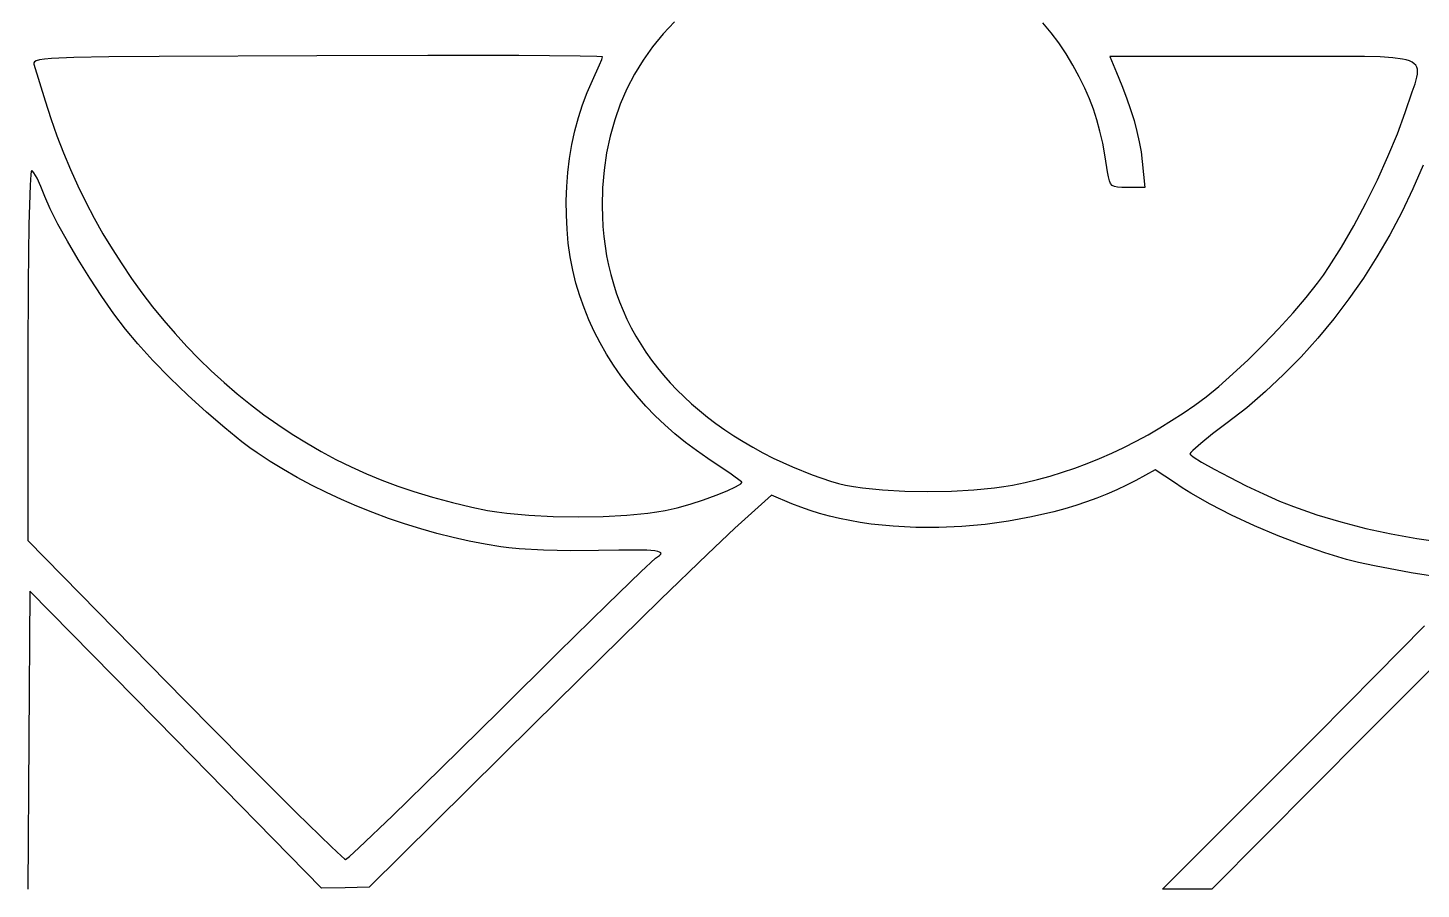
# Model space of a CAD drawing. Extents: x 0 to 2298, y -1902 to 396.
# Drawn here: x 745 to 1477, y -1902 to -1450 of the extents above; entities that cross this region are included whole.
import ezdxf

# ---------------------------------------------------------------- set-up
doc = ezdxf.new("R2010")
doc.units = 0

msp = doc.modelspace()

# ---------------------------------------------------------------- linework, layer by layer
at = {"layer": 'Layer 1'}
for p, q in [((1084.655912, -1446.835488), (1078.639099, -1453.260498)), ((1282.317885, -1452.610596), (1277.980019, -1447.49156)), ((1078.639099, -1453.260498), (1073.12694, -1460.010463)), ((1286.41512, -1458.002756), (1282.317885, -1452.610596)), ((1073.12694, -1460.010463), (1068.123659, -1467.077586)), ((1290.259743, -1463.66475), (1286.41512, -1458.002756)), ((748.602369, -1467.874319), (748.257528, -1468.463083)), ((748.257528, -1468.463083), (748.32114, -1469.129512)), ((748.32114, -1469.129512), (754.31071, -1488.429212)), ((749.535364, -1467.357694), (748.602369, -1467.874319)), ((751.236218, -1466.907686), (749.535364, -1467.357694)), ((753.884632, -1466.518769), (751.236218, -1466.907686)), ((757.66031, -1466.185419), (753.884632, -1466.518769)), ((769.312265, -1465.663325), (757.66031, -1466.185419)), ((787.629704, -1465.297208), (769.312265, -1465.663325)), ((814.050249, -1465.042877), (787.629704, -1465.297208)), ((896.95114, -1464.692792), (814.050249, -1465.042877)), ((955.196895, -1464.516016), (896.95114, -1464.692792)), ((1002.877727, -1464.609604), (955.196895, -1464.516016)), ((1035.085517, -1464.911162), (1002.877727, -1464.609604)), ((1043.853232, -1465.120433), (1035.085517, -1464.911162)), ((1041.58808, -1477.7811), (1045.331561, -1469.489984)), ((1046.91214, -1465.3583), (1043.853232, -1465.120433)), ((1045.331561, -1469.489984), (1046.4858, -1466.706641)), ((1046.4858, -1466.706641), (1046.91214, -1465.3583)), ((1068.123659, -1467.077586), (1063.633482, -1474.454067)), ((1293.839771, -1469.593288), (1290.259743, -1463.66475)), ((1297.14322, -1475.78508), (1293.839771, -1469.593288)), ((1394.0855, -1465.13694), (1313.1154, -1465.13694)), ((1313.1154, -1465.13694), (1316.66478, -1473.56671)), ((1424.72008, -1465.048555), (1394.0855, -1465.13694)), ((1446.872044, -1465.095357), (1424.72008, -1465.048555)), ((1455.138304, -1465.315682), (1446.872044, -1465.095357)), ((1461.729423, -1465.745278), (1455.138304, -1465.315682)), ((1466.793903, -1466.442638), (1461.729423, -1465.745278)), ((1468.800062, -1466.910008), (1466.793903, -1466.442638)), ((1470.48025, -1467.466253), (1468.800062, -1466.910008)), ((1471.853031, -1468.118684), (1470.48025, -1467.466253)), ((1472.936967, -1468.874613), (1471.853031, -1468.118684)), ((1473.750622, -1469.741352), (1472.936967, -1468.874613)), ((1474.312559, -1470.726212), (1473.750622, -1469.741352)), ((1063.633482, -1474.454067), (1059.660633, -1482.132109)), ((1300.001954, -1481.714869), (1297.14322, -1475.78508)), ((1316.66478, -1473.56671), (1319.484526, -1480.308881)), ((1473.437621, -1479.525355), (1474.414381, -1475.993092)), ((1474.64134, -1471.836505), (1474.312559, -1470.726212)), ((1474.414381, -1475.993092), (1474.673688, -1474.462633)), ((1474.755529, -1473.079541), (1474.64134, -1471.836505)), ((1474.673688, -1474.462633), (1474.755529, -1473.079541)), ((1036.3706, -1490.457972), (1038.827586, -1483.972337)), ((1038.827586, -1483.972337), (1041.58808, -1477.7811)), ((1059.660633, -1482.132109), (1056.209336, -1490.103911)), ((1302.460345, -1487.327496), (1300.001954, -1481.714869)), ((1319.484526, -1480.308881), (1321.961119, -1486.741694)), ((1468.1787, -1494.41934), (1471.973751, -1483.734823)), ((1471.973751, -1483.734823), (1473.437621, -1479.525355)), ((754.31071, -1488.429212), (757.265032, -1497.621965)), ((1034.219071, -1497.199661), (1036.3706, -1490.457972)), ((1056.209336, -1490.103911), (1053.283816, -1498.361675)), ((1304.575583, -1492.825733), (1302.460345, -1487.327496)), ((1321.961119, -1486.741694), (1324.104959, -1492.888546)), ((757.265032, -1497.621965), (760.467901, -1506.687292)), ((1032.37495, -1504.159061), (1034.219071, -1497.199661)), ((1053.283816, -1498.361675), (1050.888297, -1506.897603)), ((1306.404862, -1498.412355), (1304.575583, -1492.825733)), ((1308.005374, -1504.290137), (1306.404862, -1498.412355)), ((1324.104959, -1492.888546), (1325.926442, -1498.772835)), ((1325.926442, -1498.772835), (1327.435968, -1504.417958)), ((1464.112847, -1505.631142), (1468.1787, -1494.41934)), ((1030.840185, -1511.297827), (1032.37495, -1504.159061)), ((1309.434309, -1510.661852), (1308.005374, -1504.290137)), ((1327.435968, -1504.417958), (1328.643935, -1509.847313)), ((1459.194319, -1517.563046), (1464.112847, -1505.631142)), ((760.467901, -1506.687292), (763.914403, -1515.619954)), ((1029.616728, -1518.577617), (1030.840185, -1511.297827)), ((1050.888297, -1506.897603), (1049.027003, -1515.703897)), ((1310.748861, -1517.730275), (1309.434309, -1510.661852)), ((1328.643935, -1509.847313), (1329.560739, -1515.084298)), ((763.914403, -1515.619954), (767.599624, -1524.414712)), ((1028.706527, -1525.960085), (1029.616728, -1518.577617)), ((1049.027003, -1515.703897), (1047.704159, -1524.772756)), ((1312.00622, -1525.69818), (1310.748861, -1517.730275)), ((1329.560739, -1515.084298), (1330.19678, -1520.15231)), ((1330.19678, -1520.15231), (1331.5278, -1533.90611)), ((1453.610287, -1529.853704), (1459.194319, -1517.563046)), ((746.798836, -1526.978019), (746.423188, -1532.571142)), ((746.997871, -1525.526284), (746.798836, -1526.978019)), ((747.20308, -1525.03219), (746.997871, -1525.526284)), ((747.707844, -1525.304286), (747.20308, -1525.03219)), ((748.371186, -1526.085912), (747.707844, -1525.304286)), ((750.059221, -1528.969783), (748.371186, -1526.085912)), ((767.599624, -1524.414712), (771.518648, -1533.066325)), ((1028.111532, -1533.406888), (1028.706527, -1525.960085)), ((1047.704159, -1524.772756), (1046.92399, -1534.096384)), ((1312.472424, -1528.343747), (1312.00622, -1525.69818)), ((1312.949026, -1530.349802), (1312.472424, -1528.343747)), ((1477.602117, -1522.20334), (1472.240794, -1534.651016)), ((746.423188, -1532.571142), (745.788877, -1553.233078)), ((752.038416, -1533.267857), (750.059221, -1528.969783)), ((754.08, -1538.56419), (752.038416, -1533.267857)), ((771.518648, -1533.066325), (775.666561, -1541.569554)), ((1027.833695, -1540.879681), (1028.111532, -1533.406888)), ((1046.92399, -1534.096384), (1046.69072, -1543.66698)), ((1313.550411, -1531.804734), (1312.949026, -1530.349802)), ((1314.390962, -1532.79693), (1313.550411, -1531.804734)), ((1315.585065, -1533.414778), (1314.390962, -1532.79693)), ((1317.247103, -1533.746665), (1315.585065, -1533.414778)), ((1319.49146, -1533.88098), (1317.247103, -1533.746665)), ((1322.43252, -1533.90611), (1319.49146, -1533.88098)), ((1331.5278, -1533.90611), (1322.43252, -1533.90611)), ((1447.547925, -1542.141765), (1453.610287, -1529.853704)), ((1472.240794, -1534.651016), (1466.416737, -1546.81663)), ((756.919694, -1545.142152), (754.08, -1538.56419)), ((775.666561, -1541.569554), (780.038449, -1549.919159)), ((1027.874963, -1548.340122), (1027.833695, -1540.879681)), ((1441.194403, -1554.065879), (1447.547925, -1542.141765)), ((760.950017, -1553.129117), (756.919694, -1545.142152)), ((780.038449, -1549.919159), (784.629396, -1558.109899)), ((1028.237288, -1555.749867), (1027.874963, -1548.340122)), ((1046.69072, -1543.66698), (1046.801123, -1549.01821)), ((1046.801123, -1549.01821), (1047.090414, -1554.298478)), ((1466.416737, -1546.81663), (1460.140345, -1558.684259)), ((745.788877, -1553.233078), (745.362538, -1584.08562)), ((765.926603, -1562.12474), (760.950017, -1553.129117)), ((1028.922619, -1563.07057), (1028.237288, -1555.749867)), ((1047.090414, -1554.298478), (1047.558105, -1559.507013)), ((1434.736894, -1565.264696), (1441.194403, -1554.065879)), ((771.605087, -1571.728678), (765.926603, -1562.12474)), ((784.629396, -1558.109899), (789.434488, -1566.136537)), ((1029.932906, -1570.263889), (1028.922619, -1563.07057)), ((1047.558105, -1559.507013), (1048.203709, -1564.643043)), ((1048.203709, -1564.643043), (1049.026738, -1569.705797)), ((1460.140345, -1558.684259), (1453.422016, -1570.237979)), ((777.741104, -1581.540586), (771.605087, -1571.728678)), ((789.434488, -1566.136537), (794.448809, -1573.993831)), ((1031.270098, -1577.29148), (1029.932906, -1570.263889)), ((1049.026738, -1569.705797), (1050.026706, -1574.694501)), ((1428.362569, -1575.376867), (1434.736894, -1565.264696)), ((1453.422016, -1570.237979), (1446.27215, -1581.461868)), ((794.448809, -1573.993831), (799.667447, -1581.676542)), ((1032.936146, -1584.114998), (1031.270098, -1577.29148)), ((1050.026706, -1574.694501), (1051.203123, -1579.608384)), ((1051.203123, -1579.608384), (1052.555504, -1584.446675)), ((1425.265092, -1579.912537), (1428.362569, -1575.376867)), ((745.362538, -1584.08562), (745.20656, -1622.19639)), ((784.090289, -1591.16012), (777.741104, -1581.540586)), ((799.667447, -1581.676542), (805.085484, -1589.179431)), ((1034.933, -1590.6961), (1032.936146, -1584.114998)), ((1052.555504, -1584.446675), (1054.08336, -1589.208602)), ((1416.284637, -1591.563967), (1422.2586, -1584.04104)), ((1422.2586, -1584.04104), (1425.265092, -1579.912537)), ((1446.27215, -1581.461868), (1438.701145, -1592.34)), ((790.408276, -1600.186936), (784.090289, -1591.16012)), ((805.085484, -1589.179431), (810.698008, -1596.497257)), ((1037.196468, -1597.048711), (1034.933, -1590.6961)), ((1054.08336, -1589.208602), (1055.786205, -1593.893392)), ((1055.786205, -1593.893392), (1057.663551, -1598.500274)), ((1409.3644, -1599.635415), (1416.284637, -1591.563967)), ((1438.701145, -1592.34), (1430.719399, -1602.856452)), ((796.4507, -1608.22069), (790.408276, -1600.186936)), ((810.698008, -1596.497257), (816.500103, -1603.62478)), ((1039.741023, -1603.29181), (1037.196468, -1597.048711)), ((1057.663551, -1598.500274), (1059.71491, -1603.028475)), ((1401.77865, -1607.972026), (1409.3644, -1599.635415)), ((802.93679, -1615.99967), (796.4507, -1608.22069)), ((816.500103, -1603.62478), (822.486854, -1610.556762)), ((1042.56179, -1609.419873), (1039.741023, -1603.29181)), ((1059.71491, -1603.028475), (1061.939795, -1607.477225)), ((1061.939795, -1607.477225), (1064.337719, -1611.84575)), ((1393.80815, -1616.29044), (1401.77865, -1607.972026)), ((1430.719399, -1602.856452), (1422.337312, -1612.995302)), ((810.821494, -1624.615735), (802.93679, -1615.99967)), ((822.486854, -1610.556762), (828.653347, -1617.287962)), ((1045.653895, -1615.427377), (1042.56179, -1609.419873)), ((1049.012464, -1621.308796), (1045.653895, -1615.427377)), ((1064.337719, -1611.84575), (1066.908194, -1616.13328)), ((1066.908194, -1616.13328), (1069.650733, -1620.339042)), ((1385.733662, -1624.307298), (1393.80815, -1616.29044)), ((1422.337312, -1612.995302), (1413.565281, -1622.740625)), ((745.20656, -1622.19639), (745.20656, -1719.13869)), ((828.653347, -1617.287962), (834.994668, -1623.81314)), ((1052.632623, -1627.058608), (1049.012464, -1621.308796)), ((1069.650733, -1620.339042), (1072.564849, -1624.462265)), ((1413.565281, -1622.740625), (1404.413706, -1632.076498)), ((819.714863, -1633.699737), (810.821494, -1624.615735)), ((834.994668, -1623.81314), (841.5059, -1630.127058)), ((841.5059, -1630.127058), (848.18213, -1636.224474)), ((1056.509497, -1632.671288), (1052.632623, -1627.058608)), ((1072.564849, -1624.462265), (1075.650054, -1628.502176)), ((1075.650054, -1628.502176), (1078.90586, -1632.458004)), ((1377.83595, -1631.73924), (1385.733662, -1624.307298)), ((829.22695, -1642.882528), (819.714863, -1633.699737)), ((848.18213, -1636.224474), (855.018443, -1642.100149)), ((1060.638212, -1638.141312), (1056.509497, -1632.671288)), ((1065.013894, -1643.463156), (1060.638212, -1638.141312)), ((1078.90586, -1632.458004), (1082.33178, -1636.328977)), ((1082.33178, -1636.328977), (1085.927328, -1640.114323)), ((1363.6939, -1643.71494), (1370.395775, -1638.302907)), ((1370.395775, -1638.302907), (1377.83595, -1631.73924)), ((1404.413706, -1632.076498), (1394.892985, -1640.986997)), ((838.967805, -1651.794957), (829.22695, -1642.882528)), ((855.018443, -1642.100149), (862.009925, -1647.748845)), ((1069.631669, -1648.631296), (1065.013894, -1643.463156)), ((1085.927328, -1640.114323), (1089.692014, -1643.813269)), ((1089.692014, -1643.813269), (1093.625353, -1647.425045)), ((1357.746773, -1648.074149), (1363.6939, -1643.71494)), ((1394.892985, -1640.986997), (1385.013517, -1649.456199)), ((848.547481, -1660.067876), (838.967805, -1651.794957)), ((862.009925, -1647.748845), (869.151659, -1653.165319)), ((1074.486662, -1653.640208), (1069.631669, -1648.631296)), ((1093.625353, -1647.425045), (1097.726856, -1650.948878)), ((1097.726856, -1650.948878), (1101.996037, -1654.383997)), ((1345.623756, -1656.23755), (1351.721659, -1652.249111)), ((1351.721659, -1652.249111), (1357.746773, -1648.074149)), ((1385.013517, -1649.456199), (1374.7857, -1657.46818)), ((857.576029, -1667.332137), (848.547481, -1660.067876)), ((869.151659, -1653.165319), (876.438733, -1658.344334)), ((876.438733, -1658.344334), (883.86623, -1663.280649)), ((1079.573998, -1658.484367), (1074.486662, -1653.640208)), ((1084.888805, -1663.15825), (1079.573998, -1658.484367)), ((1101.996037, -1654.383997), (1106.432407, -1657.729629)), ((1106.432407, -1657.729629), (1111.03548, -1660.985003)), ((1333.230382, -1663.64576), (1339.458264, -1660.037191)), ((1339.458264, -1660.037191), (1345.623756, -1656.23755)), ((1374.7857, -1657.46818), (1367.149669, -1663.242852)), ((861.761771, -1670.470661), (857.576029, -1667.332137)), ((883.86623, -1663.280649), (891.429237, -1667.969025)), ((1090.426207, -1667.656333), (1084.888805, -1663.15825)), ((1111.03548, -1660.985003), (1115.804768, -1664.149346)), ((1115.804768, -1664.149346), (1120.739783, -1667.221888)), ((1120.739783, -1667.221888), (1125.840038, -1670.201855)), ((1320.608245, -1670.280582), (1326.945309, -1667.060982)), ((1326.945309, -1667.060982), (1333.230382, -1663.64576)), ((1367.149669, -1663.242852), (1360.94865, -1668.22723)), ((865.6635, -1673.21859), (861.761771, -1670.470661)), ((872.357979, -1677.651629), (865.6635, -1673.21859)), ((891.429237, -1667.969025), (899.122839, -1672.404222)), ((899.122839, -1672.404222), (906.94212, -1676.580999)), ((1096.18133, -1671.973091), (1090.426207, -1667.656333)), ((1102.1493, -1676.103), (1096.18133, -1671.973091)), ((1125.840038, -1670.201855), (1131.105046, -1673.088476)), ((1131.105046, -1673.088476), (1136.53432, -1675.88098)), ((1307.798937, -1676.123816), (1314.224387, -1673.302285)), ((1314.224387, -1673.302285), (1320.608245, -1670.280582)), ((1355.657079, -1673.039147), (1355.2641, -1673.66218)), ((1355.2641, -1673.66218), (1355.684375, -1674.268493)), ((1356.785756, -1671.880583), (1355.657079, -1673.039147)), ((1355.684375, -1674.268493), (1356.889741, -1675.226732)), ((1360.94865, -1668.22723), (1356.785756, -1671.880583)), ((879.361155, -1681.958585), (872.357979, -1677.651629)), ((886.643783, -1686.12776), (879.361155, -1681.958585)), ((906.94212, -1676.580999), (914.882166, -1680.494118)), ((914.882166, -1680.494118), (922.938063, -1684.138339)), ((1114.350297, -1684.366409), (1102.1493, -1676.103)), ((1136.53432, -1675.88098), (1141.494437, -1678.265282)), ((1141.494437, -1678.265282), (1146.641726, -1680.563795)), ((1146.641726, -1680.563795), (1156.998695, -1684.726682)), ((1288.325017, -1683.364631), (1294.844053, -1681.157264)), ((1294.844053, -1681.157264), (1301.337092, -1678.742901)), ((1301.337092, -1678.742901), (1307.798937, -1676.123816)), ((1337.064352, -1682.090526), (1326.859852, -1687.636426)), ((1347.046972, -1688.745606), (1337.064352, -1682.090526)), ((1356.889741, -1675.226732), (1361.322994, -1678.026116)), ((1361.322994, -1678.026116), (1367.898349, -1681.714578)), ((1367.898349, -1681.714578), (1375.9503, -1685.946365)), ((894.176619, -1690.147456), (886.643783, -1686.12776)), ((922.938063, -1684.138339), (931.104896, -1687.508421)), ((931.104896, -1687.508421), (939.37775, -1690.599125)), ((1119.8962, -1688.304), (1114.350297, -1684.366409)), ((1118.28182, -1690.171341), (1119.390132, -1689.398007)), ((1119.390132, -1689.398007), (1119.947323, -1688.768302)), ((1120.001375, -1688.514115), (1119.8962, -1688.304)), ((1119.947323, -1688.768302), (1120.001375, -1688.514115)), ((1156.998695, -1684.726682), (1166.606976, -1688.016093)), ((1166.606976, -1688.016093), (1170.818406, -1689.222762)), ((1170.818406, -1689.222762), (1174.46832, -1690.07848)), ((1262.0929, -1690.07864), (1268.663927, -1688.722006)), ((1268.663927, -1688.722006), (1275.229755, -1687.149277)), ((1275.229755, -1687.149277), (1281.785185, -1685.362727)), ((1281.785185, -1685.362727), (1288.325017, -1683.364631)), ((1326.859852, -1687.636426), (1321.952267, -1690.150166)), ((1351.178075, -1691.524085), (1347.046972, -1688.745606)), ((1375.9503, -1685.946365), (1384.813338, -1690.375722)), ((901.930416, -1694.005973), (894.176619, -1690.147456)), ((909.87593, -1697.691614), (901.930416, -1694.005973)), ((939.37775, -1690.599125), (947.75171, -1693.405212)), ((947.75171, -1693.405212), (957.561004, -1696.337606)), ((957.561004, -1696.337606), (968.16061, -1699.228407)), ((1099.896322, -1697.777486), (1106.475137, -1695.43045)), ((1106.475137, -1695.43045), (1112.222067, -1693.135407)), ((1112.222067, -1693.135407), (1116.679577, -1691.066534)), ((1135.636752, -1695.400706), (1116.337052, -1712.703906)), ((1116.679577, -1691.066534), (1118.28182, -1690.171341)), ((1146.284852, -1699.837426), (1135.636752, -1695.400706)), ((1174.46832, -1690.07848), (1178.676755, -1690.858372)), ((1178.676755, -1690.858372), (1183.35605, -1691.534279)), ((1183.35605, -1691.534279), (1193.868556, -1692.574135)), ((1193.868556, -1692.574135), (1205.488509, -1693.198049)), ((1205.488509, -1693.198049), (1217.698582, -1693.40602)), ((1217.698582, -1693.40602), (1229.981448, -1693.198049)), ((1229.981448, -1693.198049), (1241.819778, -1692.574135)), ((1241.819778, -1692.574135), (1252.696244, -1691.534279)), ((1252.696244, -1691.534279), (1257.612114, -1690.858372)), ((1257.612114, -1690.858372), (1262.09352, -1690.07848)), ((1262.09352, -1690.07848), (1262.0929, -1690.07864)), ((1311.674355, -1694.784938), (1306.326125, -1696.904587)), ((1316.886751, -1692.533234), (1311.674355, -1694.784938)), ((1321.952267, -1690.150166), (1316.886751, -1692.533234)), ((1355.721547, -1694.356506), (1351.178075, -1691.524085)), ((1365.86492, -1700.107786), (1355.721547, -1694.356506)), ((1384.813338, -1690.375722), (1393.821956, -1694.656896)), ((1393.821956, -1694.656896), (1402.310646, -1698.444133)), ((917.983914, -1701.19268), (909.87593, -1697.691614)), ((926.225125, -1704.497474), (917.983914, -1701.19268)), ((968.16061, -1699.228407), (978.261091, -1701.703265)), ((978.261091, -1701.703265), (986.57301, -1703.387832)), ((986.57301, -1703.387832), (991.333604, -1704.167724)), ((1075.451463, -1704.167724), (1079.74411, -1703.387832)), ((1079.7439, -1703.3888), (1086.073169, -1701.930837)), ((1079.74411, -1703.387832), (1079.7439, -1703.3888)), ((1086.073169, -1701.930837), (1092.943155, -1700.002341)), ((1092.943155, -1700.002341), (1099.896322, -1697.777486)), ((1150.950674, -1701.69563), (1146.284852, -1699.837426)), ((1155.790023, -1703.402446), (1150.950674, -1701.69563)), ((1160.791851, -1704.958565), (1155.790023, -1703.402446)), ((1283.795852, -1704.048835), (1272.002982, -1706.810682)), ((1289.576927, -1702.464307), (1283.795852, -1704.048835)), ((1295.266363, -1700.744962), (1289.576927, -1702.464307)), ((1300.853112, -1698.891492), (1295.266363, -1700.744962)), ((1306.326125, -1696.904587), (1300.853112, -1698.891492)), ((1377.115742, -1705.848666), (1365.86492, -1700.107786)), ((1402.310646, -1698.444133), (1409.6139, -1701.39168)), ((1409.6139, -1701.39168), (1421.763317, -1705.608729)), ((934.570316, -1707.594296), (926.225125, -1704.497474)), ((942.990242, -1710.471448), (934.570316, -1707.594296)), ((951.455658, -1713.117232), (942.990242, -1710.471448)), ((991.333604, -1704.167724), (996.581631, -1704.843631)), ((996.581631, -1704.843631), (1008.243624, -1705.883487)), ((1008.243624, -1705.883487), (1020.966269, -1706.507401)), ((1020.966269, -1706.507401), (1034.156847, -1706.715372)), ((1034.156847, -1706.715372), (1047.22264, -1706.507401)), ((1047.22264, -1706.507401), (1059.570927, -1705.883487)), ((1059.570927, -1705.883487), (1070.60899, -1704.843631)), ((1070.60899, -1704.843631), (1075.451463, -1704.167724)), ((1165.94511, -1706.364677), (1160.791851, -1704.958565)), ((1171.23875, -1707.621473), (1165.94511, -1706.364677)), ((1176.661724, -1708.729643), (1171.23875, -1707.621473)), ((1182.202982, -1709.689877), (1176.661724, -1708.729643)), ((1187.851477, -1710.502867), (1182.202982, -1709.689877)), ((1193.596159, -1711.169302), (1187.851477, -1710.502867)), ((1199.42598, -1711.689873), (1193.596159, -1711.169302)), ((1247.803718, -1710.686201), (1235.574102, -1711.788826)), ((1259.976141, -1709.024979), (1247.803718, -1710.686201)), ((1272.002982, -1706.810682), (1259.976141, -1709.024979)), ((1389.112659, -1711.428369), (1377.115742, -1705.848666)), ((1401.494323, -1716.696113), (1389.112659, -1711.428369)), ((1421.763317, -1705.608729), (1434.476856, -1709.422838)), ((1434.476856, -1709.422838), (1447.590736, -1712.805408)), ((959.937319, -1715.51995), (951.455658, -1713.117232)), ((968.405979, -1717.667903), (959.937319, -1715.51995)), ((976.832392, -1719.549393), (968.405979, -1717.667903)), ((1116.337052, -1712.703906), (1102.021713, -1726.291365)), ((1211.296844, -1712.296186), (1199.42598, -1711.689873)), ((1223.375681, -1712.327329), (1211.296844, -1712.296186)), ((1235.574102, -1711.788826), (1223.375681, -1712.327329)), ((1413.89938, -1721.50112), (1401.494323, -1716.696113)), ((1447.590736, -1712.805408), (1460.941175, -1715.727843)), ((1460.941175, -1715.727843), (1474.364392, -1718.161544)), ((1474.364392, -1718.161544), (1487.696606, -1720.077916)), ((745.20656, -1719.13869), (827.50776, -1802.99269)), ((985.187314, -1721.152721), (976.832392, -1719.549393)), ((993.4415, -1722.46619), (985.187314, -1721.152721)), ((997.7452, -1723.016013), (993.4415, -1722.46619)), ((1003.039366, -1723.495645), (997.7452, -1723.016013)), ((1015.8192, -1724.213145), (1003.039366, -1723.495645)), ((1030.221209, -1724.556297), (1015.8192, -1724.213145)), ((1044.6856, -1724.46271), (1030.221209, -1724.556297)), ((1055.389634, -1724.215745), (1044.6856, -1724.46271)), ((1063.80858, -1724.150755), (1055.389634, -1724.215745)), ((1070.090618, -1724.283337), (1063.80858, -1724.150755)), ((1074.383929, -1724.629089), (1070.090618, -1724.283337)), ((1075.831118, -1724.886778), (1074.383929, -1724.629089)), ((1076.836692, -1725.203609), (1075.831118, -1724.886778)), ((1077.419175, -1725.581532), (1076.836692, -1725.203609)), ((1077.388955, -1726.528451), (1077.597088, -1726.022496)), ((1077.597088, -1726.022496), (1077.419175, -1725.581532)), ((1425.96648, -1725.692611), (1413.89938, -1721.50112)), ((1437.334272, -1729.119806), (1425.96648, -1725.692611)), ((1067.17772, -1735.384676), (1074.6335, -1728.45576)), ((1074.6335, -1728.45576), (1076.813298, -1727.101347)), ((1076.813298, -1727.101347), (1077.388955, -1726.528451)), ((1102.021713, -1726.291365), (1077.349389, -1750.194211)), ((1443.754096, -1730.679157), (1437.334272, -1729.119806)), ((1452.048258, -1732.443879), (1443.754096, -1730.679157)), ((1471.358402, -1736.07991), (1452.048258, -1732.443879)), ((1049.260987, -1752.774535), (1067.17772, -1735.384676)), ((1489.462306, -1739.008839), (1471.358402, -1736.07991)), ((746.314552, -1745.757614), (745.649044, -1823.843914)), ((822.847952, -1823.622014), (746.314552, -1745.757614)), ((1527.177872, -1740.877006), (1447.095072, -1821.403506)), ((1023.566136, -1778.025707), (1049.260987, -1752.774535)), ((1077.349389, -1750.194211), (1045.772397, -1781.084905)), ((1453.077706, -1789.719143), (1478.318497, -1763.975781)), ((992.776, -1808.53856), (1023.566136, -1778.025707)), ((1045.772397, -1781.084905), (1010.743052, -1815.635906)), ((1421.805772, -1821.181706), (1453.077706, -1789.719143)), ((827.50776, -1802.99269), (859.618502, -1835.432763)), ((962.065148, -1838.801899), (992.77556, -1808.53859)), ((992.77556, -1808.53859), (992.776, -1808.53856)), ((1010.743052, -1815.635906), (924.448852, -1901.042806)), ((745.649044, -1823.843914), (745.205372, -1902.152014)), ((899.381352, -1901.708314), (822.847952, -1823.622014)), ((1340.835672, -1902.151806), (1421.805772, -1821.181706)), ((1447.095072, -1821.403506), (1366.790472, -1902.151806)), ((859.618502, -1835.432763), (886.238822, -1862.028828)), ((936.595602, -1863.63714), (962.065148, -1838.801899)), ((886.238822, -1862.028828), (904.623487, -1880.014873)), ((919.028961, -1880.444681), (936.595602, -1863.63714)), ((904.623487, -1880.014873), (909.869562, -1884.914761)), ((909.869562, -1884.914761), (911.355905, -1886.190154)), ((911.355905, -1886.190154), (912.02726, -1886.62489)), ((912.02726, -1886.62489), (914.041116, -1885.025679)), ((914.041116, -1885.025679), (919.028961, -1880.444681)), ((911.804152, -1901.486478), (899.381352, -1901.708314)), ((924.448852, -1901.042806), (911.804152, -1901.486478)), ((1353.923972, -1902.151806), (1340.835672, -1902.151806)), ((1366.790472, -1902.151806), (1353.923972, -1902.151806))]:
    msp.add_line(p, q, dxfattribs=at)

doc.saveas('drawing.dxf')
